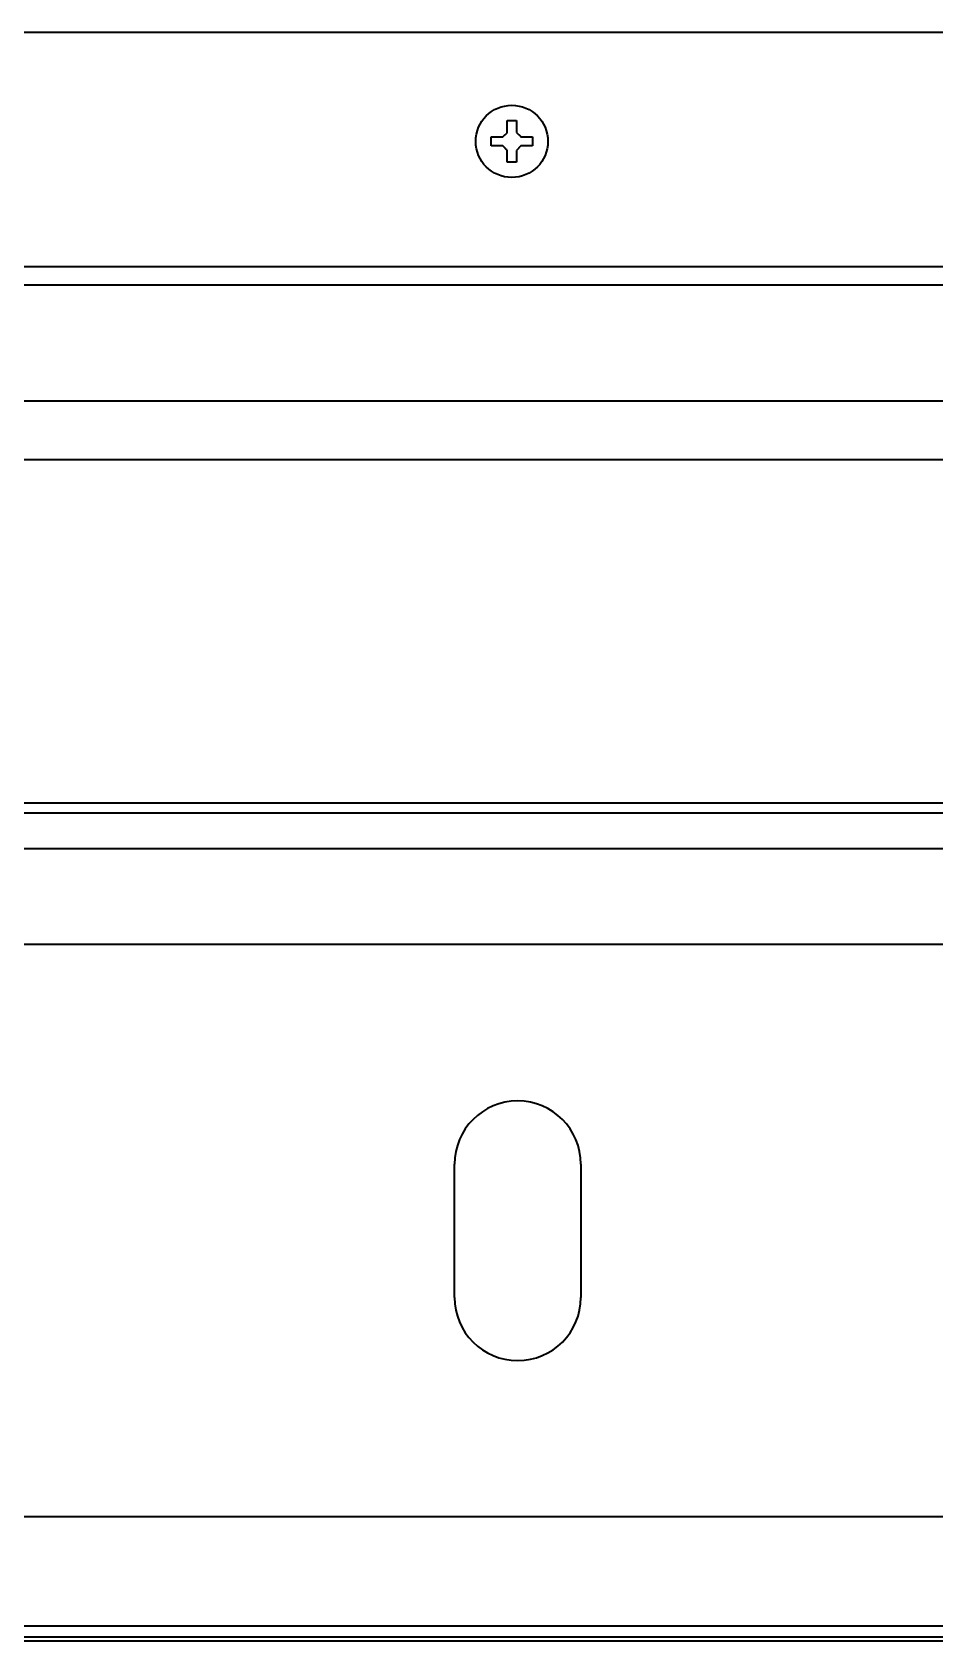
# Model space of a CAD drawing. Extents: x -760 to 4209, y 5795 to 10697.
# Drawn here: x 2326.9 to 2426.9, y 10435.1 to 10613.3 of the extents above; entities that cross this region are included whole.
import ezdxf

# ---------------------------------------------------------------- set-up
doc = ezdxf.new("R2010")
doc.units = 0
doc.header["$LTSCALE"] = 5
doc.layers.add('1', color=7, linetype='CONTINUOUS', true_color=0xffffff)
doc.layers.add('4', color=7, linetype='CONTINUOUS', true_color=0xffffff)

msp = doc.modelspace()

# ---------------------------------------------------------------- linework, layer by layer
at = {"layer": '1', "color": 7, "linetype": 'Continuous', "lineweight": 35}
for p, q in [((2048.1, 10613.29), (2512.01, 10613.29)), ((2377.75, 10601.19), (2377.75, 10601.69)), ((2377.75, 10600.69), (2377.75, 10601.19)), ((2382.35, 10601.69), (2382.35, 10601.19)), ((2382.35, 10601.19), (2382.35, 10600.69)), ((2507.77, 10587.29), (2052.34, 10587.29)), ((2049.92, 10585.29), (2510.19, 10585.29)), ((1910.55, 10527.92), (2649.55, 10527.92)), ((2643.55, 10526.79), (1916.05, 10526.79)), ((1916.05, 10522.85), (2643.55, 10522.85)), ((2643.55, 10512.22), (1916.55, 10512.22)), ((2373.7, 10473.14), (2373.7, 10487.9)), ((2387.7, 10487.9), (2387.7, 10473.14)), ((2643.55, 10448.82), (1916.55, 10448.82)), ((1918.55, 10436.75), (2641.55, 10436.75)), ((1916.55, 10435.1), (2643.55, 10435.1)), ((1918.55, 10435.55), (2641.55, 10435.55))]:
    msp.add_line(p, q, dxfattribs=at)
msp.add_circle((2380.05, 10601.19), 4, dxfattribs=at)
for centre, start, end in [((2380.7, 10487.9), 0, 180), ((2380.7, 10473.14), 180, 0)]:
    msp.add_arc(centre, 7, start, end, dxfattribs=at)
for points in [[(2379.55, 10603.49), (2379.72, 10603.49), (2380.05, 10603.49), (2380.39, 10603.49), (2380.55, 10603.49)], [(2379.55, 10602.19), (2379.55, 10602.24), (2379.55, 10602.35), (2379.55, 10602.51), (2379.55, 10602.67), (2379.55, 10602.83), (2379.55, 10602.98), (2379.55, 10603.13), (2379.55, 10603.3), (2379.55, 10603.42), (2379.55, 10603.49)], [(2379.05, 10600.69), (2379, 10600.69), (2378.89, 10600.69), (2378.73, 10600.69), (2378.57, 10600.69), (2378.42, 10600.69), (2378.26, 10600.69), (2378.11, 10600.69), (2377.94, 10600.69), (2377.82, 10600.69), (2377.75, 10600.69)], [(2379.05, 10601.69), (2379.08, 10601.71), (2379.13, 10601.76), (2379.2, 10601.83), (2379.27, 10601.9), (2379.34, 10601.97), (2379.41, 10602.04), (2379.48, 10602.12), (2379.53, 10602.16), (2379.55, 10602.19)], [(2379.55, 10600.19), (2379.53, 10600.21), (2379.48, 10600.27), (2379.4, 10600.34), (2379.33, 10600.41), (2379.26, 10600.48), (2379.19, 10600.55), (2379.12, 10600.62), (2379.08, 10600.66), (2379.05, 10600.69)], [(2380.55, 10602.19), (2380.58, 10602.16), (2380.63, 10602.11), (2380.71, 10602.04), (2380.78, 10601.97), (2380.85, 10601.9), (2380.92, 10601.83), (2380.99, 10601.76), (2381.03, 10601.71), (2381.05, 10601.69)], [(2381.05, 10600.69), (2381.03, 10600.66), (2380.98, 10600.62), (2380.91, 10600.55), (2380.84, 10600.47), (2380.77, 10600.4), (2380.7, 10600.33), (2380.63, 10600.26), (2380.58, 10600.21), (2380.55, 10600.19)], [(2381.05, 10601.69), (2381.11, 10601.69), (2381.22, 10601.69), (2381.38, 10601.69), (2381.54, 10601.69), (2381.69, 10601.69), (2381.85, 10601.69), (2382, 10601.69), (2382.17, 10601.69), (2382.29, 10601.69), (2382.35, 10601.69)], [(2380.55, 10598.89), (2380.39, 10598.89), (2380.05, 10598.89), (2379.72, 10598.89), (2379.55, 10598.89)], [(2380.55, 10600.19), (2380.55, 10600.13), (2380.55, 10600.03), (2380.55, 10599.86), (2380.55, 10599.71), (2380.55, 10599.55), (2380.55, 10599.4), (2380.55, 10599.24), (2380.55, 10599.08), (2380.55, 10598.95), (2380.55, 10598.89)]]:
    msp.add_open_spline(points, degree=3, dxfattribs=at)
for points in [[(2380.55, 10603.49), (2380.55, 10603.29), (2380.55, 10603.08), (2380.55, 10602.75), (2380.55, 10602.64), (2380.55, 10602.42), (2380.55, 10602.3), (2380.55, 10602.19)], [(2377.75, 10601.69), (2377.96, 10601.69), (2378.17, 10601.69), (2378.49, 10601.69), (2378.6, 10601.69), (2378.83, 10601.69), (2378.94, 10601.69), (2379.05, 10601.69)], [(2382.35, 10600.69), (2382.15, 10600.69), (2381.94, 10600.69), (2381.62, 10600.69), (2381.51, 10600.69), (2381.28, 10600.69), (2381.17, 10600.69), (2381.05, 10600.69)], [(2379.55, 10598.89), (2379.55, 10599.09), (2379.55, 10599.3), (2379.55, 10599.63), (2379.55, 10599.74), (2379.55, 10599.96), (2379.55, 10600.07), (2379.55, 10600.19)]]:
    msp.add_open_spline(points, degree=3, knots=[0, 0, 0, 0, 0.5, 0.5, 0.75, 0.75, 1, 1, 1, 1], dxfattribs=at)
at = {"layer": '4', "color": 7, "linetype": 'Continuous', "lineweight": 35}
for p, q in [((2637.3, 10572.43), (2314.21, 10572.43)), ((2639.18, 10565.92), (1920.93, 10565.92)), ((2639.18, 10565.92), (1920.93, 10565.92))]:
    msp.add_line(p, q, dxfattribs=at)

doc.saveas('drawing.dxf')
